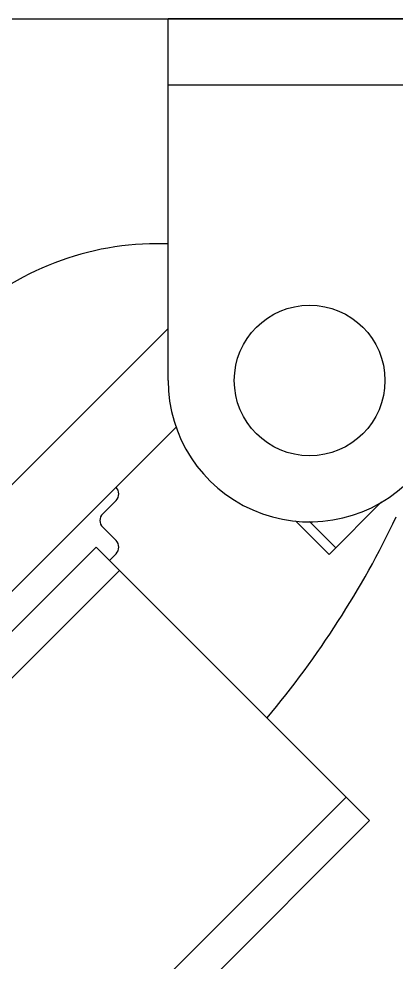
# Model space of a CAD drawing. Extents: x 4995099 to 5303443, y 4627657 to 4889583.
# Drawn here: x 5073181 to 5073589, y 4740306 to 4741329 of the extents above; entities that cross this region are included whole.
import ezdxf

# ---------------------------------------------------------------- set-up
doc = ezdxf.new("R2010")
doc.units = 0
doc.header["$LTSCALE"] = 1000
doc.header["$MEASUREMENT"] = 0
doc.layers.get('0').update_dxf_attribs({"color": 4, "linetype": 'CONTINUOUS'})
doc.layers.add('BZ', color=2, linetype='CONTINUOUS')

msp = doc.modelspace()

# ---------------------------------------------------------------- linework, layer by layer
for p, q in [((5073342.1, 4740936.5), (5073342.1, 4741328.6)), ((5074211, 4741328.6), (5073342.1, 4741328.6)), ((5073342.1, 4741257), (5074070.2, 4741257)), ((5073342.1, 4741084.7), (5073329.7, 4741084.7)), ((5073342.1, 4740992.8), (5072931.7, 4740582.3)), ((5072989.5, 4740524.5), (5073351, 4740885.9)), ((5073285.9, 4740806.4), (5073271.4, 4740791.9)), ((5073516.6, 4740748), (5073573.5, 4740804.9)), ((5073480.2, 4740784.4), (5073516.6, 4740748)), ((5073495.5, 4740783.5), (5073523.8, 4740755.2)), ((5073271.4, 4740777.5), (5073285.9, 4740763)), ((5070042.6, 4737534.2), (5073264.2, 4740755.8)), ((5073560.5, 4740459.4), (5073264.2, 4740755.8)), ((5073285.9, 4740748.6), (5073278.6, 4740741.3)), ((5070067.9, 4737508.9), (5073289.5, 4740730.5)), ((5070313.6, 4737263.1), (5073535.2, 4740484.7)), ((5070338.9, 4737237.8), (5073560.5, 4740459.4))]:
    msp.add_line(p, q)
msp.add_circle((5073495.5, 4740936.5), 81.6)
for centre, radius, start, end in [((5073329.8, 4740778), 306.7, 90.0086, 135), ((5073495.5, 4740936.5), 153.3, 180, 312.6204), ((5073278.6, 4740813.6), 10.2, 315, 45), ((5073278.6, 4740784.7), 10.2, 135, 225), ((5072666.1, 4741227.4), 1022.2, 320.0192, 334.5723), ((5073278.6, 4740755.8), 10.2, 315, 45)]:
    msp.add_arc(centre, radius, start, end)
at = {"layer": 'BZ'}
msp.add_line((5056246.1, 4741328.6), (5075116.1, 4741328.6), dxfattribs=at)

doc.saveas('drawing.dxf')
